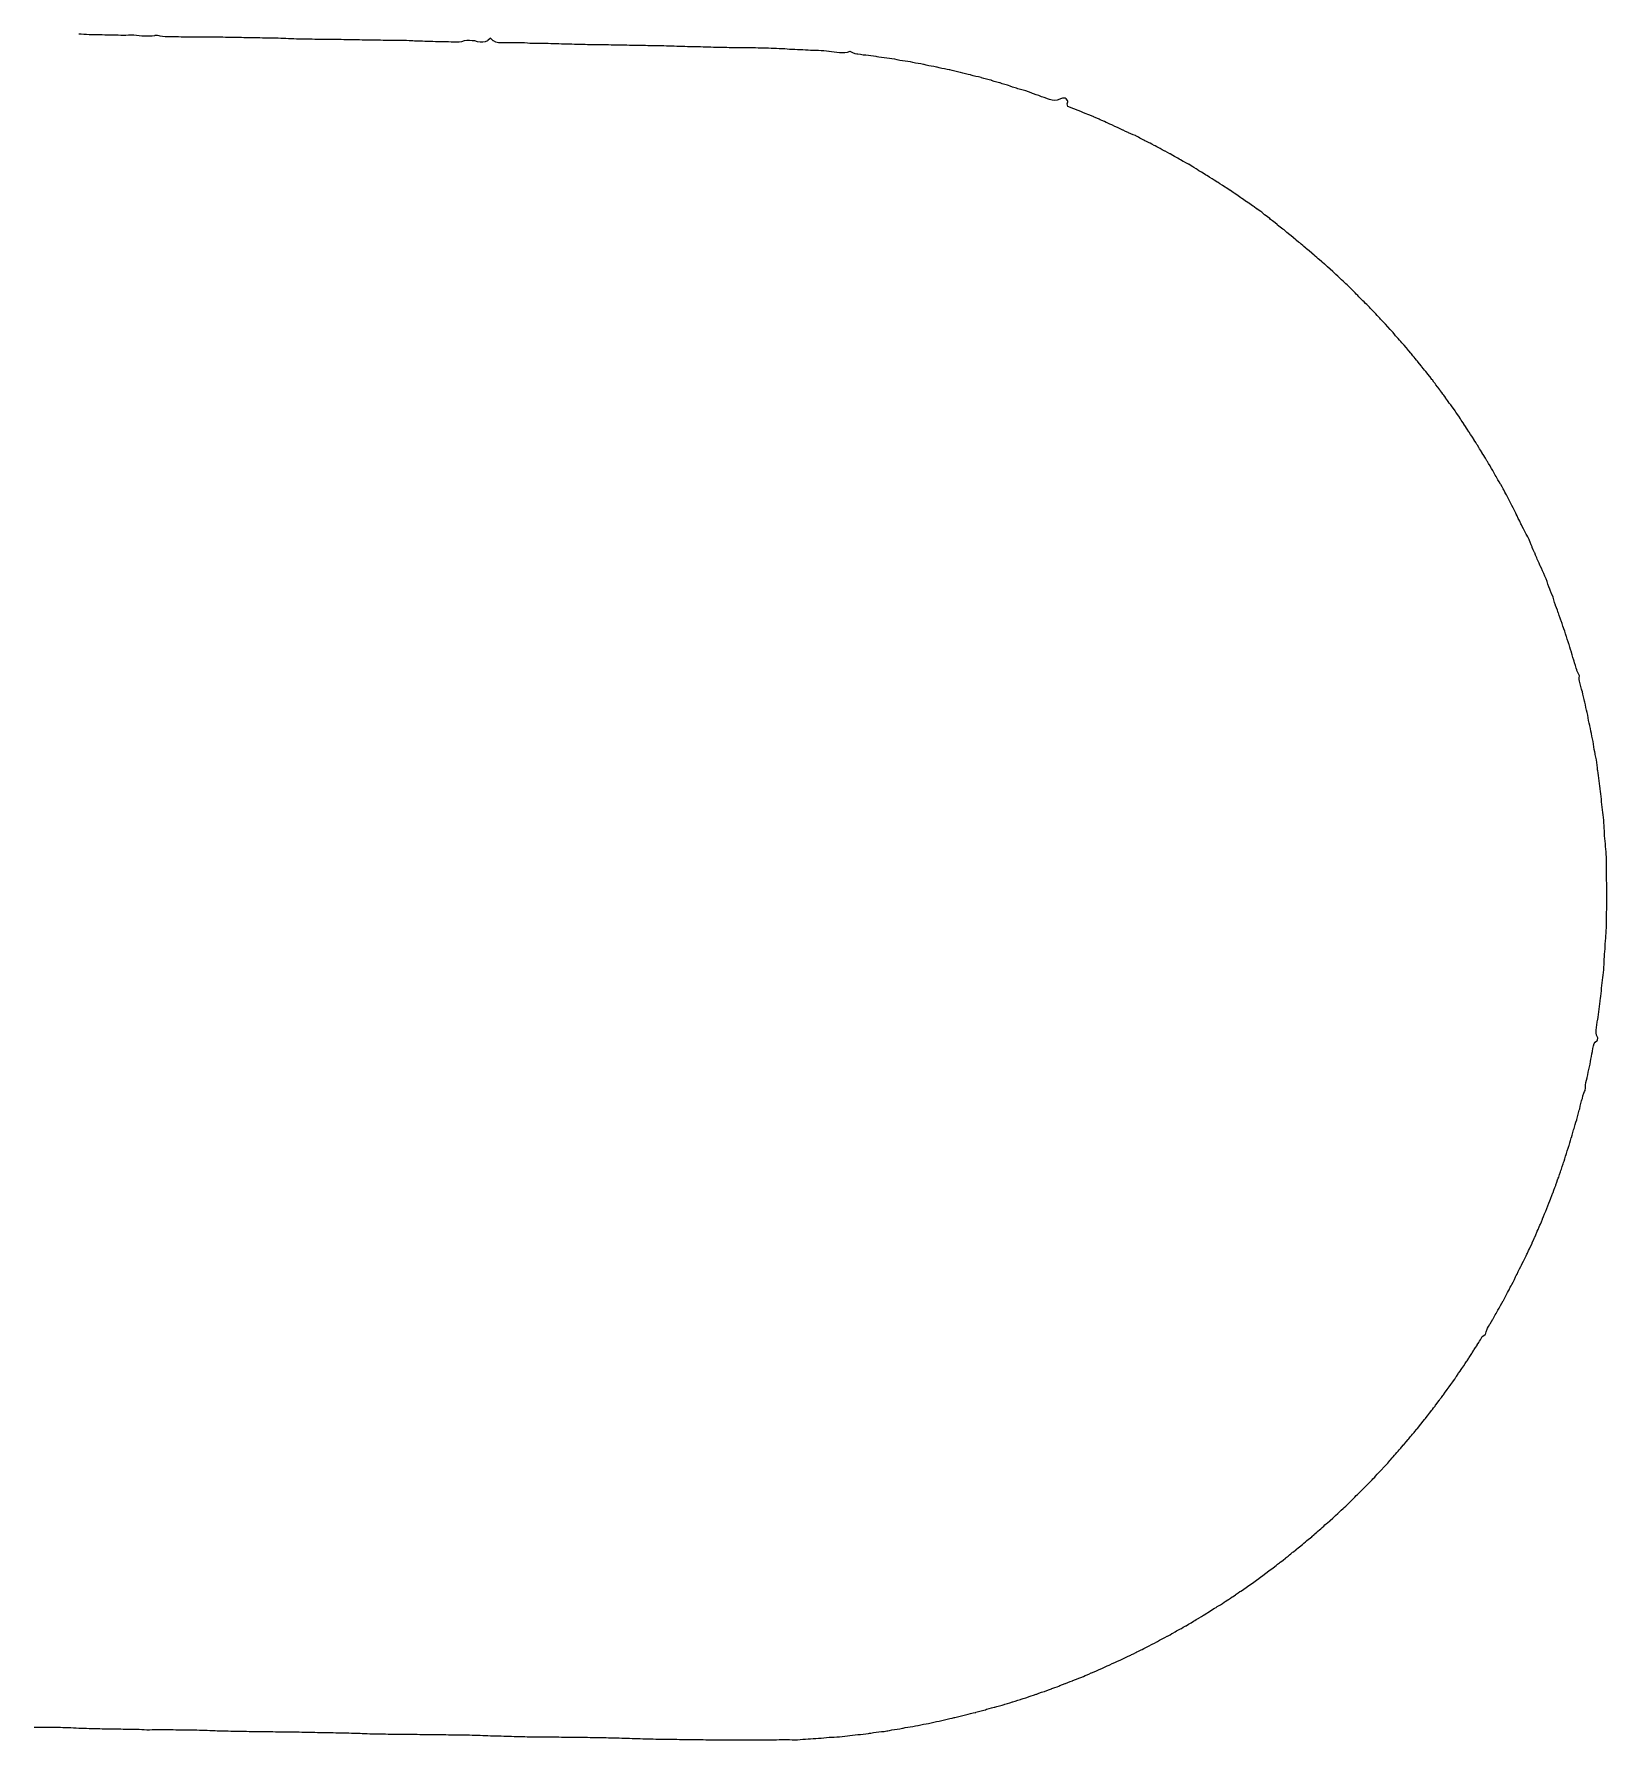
# Model space of a CAD drawing. Extents: x 647 to 1247, y 139 to 789.
import ezdxf

# ---------------------------------------------------------------- set-up
doc = ezdxf.new("R2010")
doc.units = 0
doc.layers.get('0').update_dxf_attribs({"linetype": 'CONTINUOUS'})

msp = doc.modelspace()

# ---------------------------------------------------------------- linework, layer by layer
msp.add_lwpolyline([(647, 143.4), (648, 143.39), (649, 143.38), (650, 143.38), (651, 143.38), (652, 143.37), (653, 143.37), (654, 143.35), (655, 143.32), (656, 143.3), (657, 143.29), (658, 143.27), (659, 143.25), (660, 143.22), (661, 143.18), (662, 143.12), (663, 143.06), (664, 143.02), (665, 142.99), (666, 142.95), (667, 142.91), (668, 142.88), (669, 142.85), (670, 142.83), (671, 142.8), (672, 142.78), (673, 142.76), (674, 142.74), (675, 142.73), (676, 142.71), (677, 142.7), (678, 142.69), (679, 142.68), (680, 142.67), (681, 142.65), (682, 142.63), (683, 142.62), (684, 142.6), (685, 142.57), (686, 142.54), (687, 142.54), (688, 142.52), (688.99, 142.44), (690.01, 142.36), (690.99, 142.37), (692.01, 142.45), (693, 142.51), (694, 142.49), (695, 142.48), (696, 142.46), (697, 142.45), (698, 142.43), (699, 142.42), (700, 142.4), (701, 142.39), (702, 142.38), (703, 142.37), (704, 142.36), (705, 142.34), (706, 142.33), (707, 142.32), (708, 142.3), (709, 142.28), (710, 142.24), (711, 142.2), (712, 142.17), (713, 142.16), (714, 142.12), (715, 142.08), (716, 142.04), (716.83, 142), (717, 141.99), (718, 141.96), (719, 141.93), (720, 141.91), (721, 141.89), (722, 141.87), (723, 141.85), (724, 141.83), (725, 141.81), (726, 141.79), (727, 141.77), (728, 141.77), (729, 141.75), (730, 141.73), (731, 141.72), (732, 141.71), (733, 141.7), (734, 141.68), (735, 141.67), (736, 141.66), (737, 141.65), (738, 141.65), (739, 141.63), (740, 141.61), (741, 141.6), (742, 141.59), (743, 141.57), (744, 141.56), (745, 141.55), (746, 141.53), (747, 141.52), (748, 141.51), (749, 141.49), (750, 141.47), (751, 141.45), (752, 141.43), (753, 141.41), (754, 141.39), (755, 141.37), (756, 141.36), (757, 141.33), (758, 141.31), (759, 141.3), (760, 141.29), (761, 141.26), (762, 141.24), (763, 141.22), (764, 141.2), (765, 141.18), (766, 141.15), (767, 141.14), (768, 141.12), (769, 141.09), (770, 141.05), (771, 141.01), (771.33, 141), (772, 140.97), (773, 140.94), (774, 140.9), (775, 140.87), (776, 140.85), (777, 140.83), (778, 140.81), (779, 140.78), (780, 140.76), (781, 140.75), (782, 140.74), (783, 140.73), (784, 140.72), (785, 140.71), (786, 140.7), (787, 140.69), (788, 140.67), (789, 140.66), (790, 140.65), (791, 140.64), (792, 140.63), (793, 140.62), (794, 140.61), (795, 140.6), (796, 140.58), (797, 140.58), (798, 140.57), (799, 140.57), (800, 140.56), (801, 140.55), (802, 140.53), (803, 140.51), (804, 140.5), (805, 140.49), (806, 140.48), (807, 140.46), (808, 140.45), (809, 140.43), (810, 140.42), (811, 140.4), (812, 140.38), (813, 140.37), (814, 140.34), (815, 140.32), (816, 140.28), (817, 140.25), (818, 140.22), (819, 140.19), (820, 140.16), (821, 140.11), (822, 140.07), (823, 140.04), (824, 140.02), (824.6, 140), (825, 139.99), (826, 139.96), (827, 139.93), (828, 139.9), (829, 139.87), (830, 139.85), (831, 139.83), (832, 139.8), (833, 139.77), (834, 139.75), (835, 139.72), (836, 139.7), (837, 139.69), (838, 139.69), (839, 139.68), (840, 139.68), (841, 139.67), (842, 139.66), (843, 139.65), (844, 139.64), (845, 139.63), (846, 139.63), (847, 139.61), (848, 139.59), (849, 139.57), (850, 139.56), (851, 139.54), (852, 139.53), (853, 139.53), (854, 139.52), (855, 139.51), (856, 139.5), (857, 139.49), (858, 139.48), (859, 139.46), (860, 139.45), (861, 139.43), (862, 139.41), (863, 139.39), (864, 139.38), (865, 139.36), (866, 139.34), (867, 139.32), (868, 139.31), (869, 139.29), (870, 139.25), (871, 139.21), (872, 139.18), (873, 139.17), (874, 139.14), (875, 139.09), (876, 139.05), (877, 139.02), (877.75, 139), (878, 138.99), (879, 138.96), (880, 138.93), (881, 138.9), (882, 138.88), (883, 138.85), (884, 138.83), (885, 138.81), (886, 138.79), (887, 138.77), (888, 138.75), (889, 138.74), (890, 138.73), (891, 138.72), (892, 138.72), (893, 138.71), (894, 138.7), (895, 138.69), (896, 138.69), (897, 138.67), (898, 138.65), (899, 138.63), (900, 138.61), (901, 138.6), (902, 138.59), (903, 138.58), (904, 138.58), (905, 138.58), (906, 138.57), (907, 138.57), (908, 138.56), (909, 138.55), (910, 138.54), (911, 138.53), (912, 138.52), (913, 138.51), (914, 138.51), (915, 138.5), (916, 138.5), (917, 138.51), (918, 138.51), (919, 138.51), (920, 138.51), (921, 138.51), (922, 138.52), (923, 138.52), (924, 138.52), (925, 138.52), (926, 138.54), (927, 138.55), (928, 138.56), (929, 138.57), (930, 138.58), (931, 138.59), (932, 138.59), (933, 138.59), (934, 138.6), (935, 138.61), (936, 138.55), (937, 138.54), (938, 138.58), (939, 138.68), (940, 138.74), (941, 138.78), (942, 138.85), (943, 138.93), (943.91, 139), (944, 139.01), (945, 139.09), (946, 139.13), (946.99, 139.2), (948.01, 139.3), (949, 139.42), (950, 139.49), (951, 139.54), (952, 139.59), (953, 139.64), (954, 139.71), (955, 139.78), (956, 139.88), (957, 140.02), (958, 140.17), (959, 140.32), (960, 140.42), (961, 140.52), (962, 140.6), (963, 140.68), (964, 140.78), (965, 140.92), (965.41, 141), (966, 141.12), (967, 141.29), (968, 141.43), (969, 141.54), (970, 141.64), (971, 141.75), (972, 141.91), (972.41, 142), (973, 142.14), (974, 142.34), (975, 142.49), (976, 142.61), (977, 142.74), (978, 142.92), (978.31, 143), (979.01, 143.18), (980, 143.38), (981, 143.53), (982, 143.66), (982.99, 143.81), (983.87, 144), (984, 144.04), (985.01, 144.27), (986, 144.47), (987, 144.62), (987.99, 144.79), (988.99, 145.02), (990.01, 145.27), (991, 145.48), (992, 145.65), (992.99, 145.85), (993.58, 146.01), (994, 146.13), (995.01, 146.39), (996, 146.59), (996.99, 146.8), (997.77, 147.01), (998, 147.08), (999.01, 147.34), (1000, 147.54), (1000.99, 147.75), (1002, 147.99), (1002.04, 148), (1003.01, 148.29), (1004, 148.53), (1004.99, 148.75), (1005.92, 149), (1006, 149.03), (1007.01, 149.32), (1008, 149.56), (1008.99, 149.81), (1009.61, 150.01), (1010.01, 150.15), (1011.01, 150.43), (1012, 150.67), (1012.99, 150.92), (1013.21, 150.99), (1014.01, 151.27), (1015, 151.54), (1015.99, 151.79), (1016.71, 152.01), (1017.01, 152.11), (1018.01, 152.42), (1018.99, 152.68), (1020, 152.95), (1020.12, 152.99), (1021.01, 153.31), (1022, 153.61), (1022.99, 153.89), (1023.28, 153.99), (1024.02, 154.28), (1025, 154.58), (1025.99, 154.87), (1026.31, 154.99), (1027.02, 155.28), (1028, 155.6), (1028.99, 155.9), (1029.24, 155.99), (1030.02, 156.3), (1031, 156.64), (1032, 156.96), (1032.09, 157), (1033.02, 157.35), (1033.99, 157.7), (1034.87, 158.01), (1035, 158.06), (1036.02, 158.43), (1036.99, 158.78), (1037.61, 159.01), (1038.01, 159.18), (1039.01, 159.57), (1039.99, 159.94), (1040.13, 159.99), (1041.02, 160.36), (1041.99, 160.71), (1042.83, 161.01), (1043, 161.08), (1044.01, 161.51), (1045, 161.9), (1045.23, 162), (1046.01, 162.31), (1046.98, 162.72), (1047.61, 163.01), (1048.02, 163.19), (1048.99, 163.61), (1049.97, 164), (1050, 164.01), (1051.02, 164.46), (1051.99, 164.87), (1052.27, 164.99), (1053.02, 165.35), (1053.98, 165.77), (1054.5, 166.01), (1055.02, 166.25), (1055.99, 166.67), (1056.79, 167.01), (1057.01, 167.11), (1058, 167.56), (1059, 167.99), (1059.01, 168), (1060.02, 168.46), (1060.99, 168.88), (1061.22, 168.99), (1062.02, 169.41), (1062.99, 169.87), (1063.24, 169.99), (1064.02, 170.39), (1064.99, 170.83), (1065.32, 171), (1066.02, 171.36), (1066.99, 171.82), (1067.35, 172), (1068.02, 172.35), (1068.99, 172.82), (1069.34, 173), (1070.02, 173.36), (1070.99, 173.84), (1071.28, 173.99), (1072.02, 174.39), (1072.99, 174.87), (1073.23, 174.99), (1074.02, 175.42), (1074.99, 175.9), (1075.17, 175.99), (1076.02, 176.47), (1077, 176.97), (1077.05, 177), (1078.01, 177.53), (1078.91, 178.01), (1079, 178.06), (1080, 178.6), (1080.72, 179.02), (1081.01, 179.17), (1081.99, 179.71), (1082.49, 180.01), (1083.02, 180.3), (1083.98, 180.81), (1084.33, 181), (1085.02, 181.4), (1085.99, 181.93), (1086.1, 181.99), (1087.01, 182.56), (1087.75, 183.01), (1088.01, 183.16), (1088.98, 183.72), (1089.44, 184), (1090.02, 184.36), (1090.99, 184.91), (1091.14, 184.99), (1092, 185.54), (1092.74, 186.01), (1093.01, 186.17), (1093.99, 186.75), (1094.38, 187), (1095.02, 187.42), (1095.99, 188.02), (1097, 188.65), (1097.55, 189.01), (1098.02, 189.29), (1098.99, 189.85), (1099.24, 190), (1100.01, 190.54), (1100.67, 191.01), (1101.01, 191.22), (1101.99, 191.83), (1102.24, 191.99), (1103.01, 192.53), (1103.72, 193.02), (1104.01, 193.2), (1104.99, 193.82), (1105.24, 193.99), (1106.01, 194.55), (1106.66, 195.01), (1107.02, 195.24), (1107.99, 195.86), (1108.19, 195.99), (1109, 196.59), (1109.57, 197.01), (1110.02, 197.32), (1111, 197.97), (1111.03, 198), (1112, 198.67), (1112.46, 199.01), (1113.01, 199.41), (1113.82, 200.01), (1114.01, 200.14), (1114.99, 200.84), (1115.2, 200.99), (1116, 201.63), (1116.46, 202), (1117.01, 202.44), (1117.75, 203.01), (1118.01, 203.2), (1118.99, 203.87), (1119.17, 203.99), (1120, 204.64), (1120.45, 205), (1121.01, 205.45), (1121.72, 206.01), (1122.01, 206.22), (1122.99, 206.93), (1123.09, 207), (1123.99, 207.74), (1124.31, 208), (1125.01, 208.57), (1125.53, 209.01), (1126.01, 209.4), (1126.73, 210.01), (1127.01, 210.22), (1128, 210.96), (1128.05, 211), (1129, 211.77), (1129.27, 212), (1130, 212.62), (1130.43, 213), (1131, 213.5), (1131.58, 214), (1132.01, 214.36), (1132.79, 215.01), (1133.01, 215.17), (1134, 215.95), (1134.06, 216), (1135, 216.8), (1135.23, 217), (1136, 217.68), (1136.35, 218), (1137, 218.58), (1137.47, 219), (1138, 219.48), (1138.57, 220), (1139.01, 220.4), (1139.68, 221.01), (1140.01, 221.28), (1140.87, 222.01), (1141, 222.12), (1142, 222.99), (1142.02, 223), (1143, 223.91), (1143.09, 224), (1144, 224.83), (1144.19, 225), (1145, 225.75), (1145.26, 226), (1146, 226.67), (1146.37, 227.01), (1146.99, 227.61), (1147.38, 227.99), (1148, 228.61), (1148.4, 229), (1148.99, 229.58), (1149.41, 230), (1150, 230.59), (1150.4, 231), (1151.01, 231.6), (1151.41, 232), (1152, 232.57), (1152.44, 233), (1153, 233.56), (1153.43, 234), (1154, 234.58), (1154.42, 235), (1155, 235.59), (1155.4, 236), (1156, 236.61), (1156.38, 237), (1157, 237.64), (1157.34, 238), (1158, 238.68), (1158.31, 239), (1159, 239.73), (1159.26, 240), (1160, 240.77), (1160.22, 241.01), (1161, 241.86), (1161.13, 242), (1162, 242.98), (1162.02, 243), (1163, 243.91), (1163.08, 244), (1163.81, 244.99), (1164, 245.22), (1164.69, 246), (1165, 246.34), (1165.59, 247), (1165.99, 247.45), (1166.48, 248), (1167, 248.59), (1167.36, 249), (1168, 249.74), (1168.23, 250), (1169, 250.89), (1169.09, 251), (1169.91, 252), (1170, 252.11), (1170.76, 253), (1170.99, 253.28), (1171.59, 253.99), (1171.99, 254.48), (1172.44, 255), (1173, 255.66), (1173.3, 256), (1174, 256.81), (1174.16, 257.01), (1174.9, 257.99), (1174.99, 258.12), (1175.67, 258.99), (1175.99, 259.4), (1176.49, 259.99), (1177, 260.6), (1177.34, 261.01), (1178.01, 261.82), (1178.14, 262.01), (1178.89, 262.99), (1178.99, 263.13), (1179.64, 263.99), (1179.99, 264.45), (1180.44, 265), (1181.01, 265.71), (1181.23, 266.01), (1181.97, 267), (1182, 267.04), (1182.67, 267.99), (1182.99, 268.43), (1183.44, 269), (1184.01, 269.73), (1184.21, 270.01), (1184.91, 271), (1184.99, 271.12), (1185.59, 271.98), (1186, 272.55), (1186.34, 273), (1187, 273.91), (1187.07, 274), (1187.75, 274.99), (1187.99, 275.33), (1188.5, 276), (1189, 276.68), (1189.21, 277.01), (1189.82, 277.99), (1189.99, 278.25), (1190.54, 278.99), (1191, 279.61), (1191.28, 280.01), (1191.93, 281), (1191.99, 281.1), (1192.54, 281.98), (1193, 282.66), (1193.24, 283.01), (1193.84, 283.99), (1193.99, 284.24), (1194.49, 284.99), (1195.01, 285.74), (1195.18, 286.01), (1195.77, 286.98), (1195.99, 287.34), (1196.43, 288), (1197.01, 288.85), (1197.1, 289.01), (1197.67, 289.98), (1197.99, 290.51), (1198.3, 291.01), (1198.85, 291.99), (1199.02, 292.18), (1200.03, 292.85), (1200.2, 293.06), (1200.55, 294), (1200.82, 294.98), (1200.99, 295.4), (1201.35, 296.01), (1201.91, 296.99), (1201.99, 297.13), (1202.49, 297.99), (1203.01, 298.82), (1203.12, 299.01), (1203.67, 299.98), (1203.99, 300.54), (1204.28, 301.01), (1204.82, 301.99), (1204.98, 302.29), (1205.4, 303), (1205.98, 304), (1206, 304.04), (1206.52, 304.99), (1207.01, 305.82), (1207.11, 306.01), (1207.61, 306.98), (1208, 307.69), (1208.17, 308.01), (1208.64, 308.98), (1209, 309.63), (1209.21, 310.02), (1209.7, 310.98), (1209.99, 311.53), (1210.25, 312.01), (1210.73, 312.98), (1210.99, 313.48), (1211.27, 314.01), (1211.73, 314.98), (1211.99, 315.5), (1212.26, 316.01), (1212.74, 316.98), (1212.99, 317.47), (1213.27, 318.02), (1213.73, 318.98), (1213.99, 319.49), (1214.27, 320.01), (1214.74, 320.98), (1214.99, 321.47), (1215.25, 322.01), (1215.7, 322.98), (1216, 323.59), (1216.2, 324.01), (1216.66, 324.98), (1217, 325.67), (1217.17, 326.01), (1217.6, 326.98), (1218.01, 327.83), (1218.09, 328.01), (1218.5, 328.99), (1218.92, 329.99), (1218.99, 330.14), (1219.37, 331.01), (1219.8, 331.99), (1219.99, 332.4), (1220.27, 333.01), (1220.7, 333.99), (1221, 334.66), (1221.15, 335.01), (1221.55, 335.99), (1221.97, 337), (1222, 337.06), (1222.38, 338.01), (1222.78, 338.99), (1222.99, 339.48), (1223.22, 340.01), (1223.6, 340.99), (1223.99, 342), (1224.39, 343.01), (1224.78, 343.99), (1225, 344.52), (1225.19, 345.01), (1225.55, 345.99), (1225.93, 347), (1225.99, 347.14), (1226.31, 348.01), (1226.67, 348.98), (1227, 349.81), (1227.08, 350.01), (1227.41, 351), (1227.75, 351.99), (1228, 352.64), (1228.14, 353.01), (1228.46, 354), (1228.79, 354.99), (1228.99, 355.54), (1229.16, 356.01), (1229.47, 357), (1229.8, 357.99), (1229.99, 358.5), (1230.18, 359.01), (1230.47, 360), (1230.78, 360.99), (1231, 361.57), (1231.15, 362.01), (1231.42, 363), (1231.72, 363.98), (1232, 364.77), (1232.09, 365.01), (1232.36, 366), (1232.64, 366.99), (1232.94, 368), (1232.99, 368.14), (1233.26, 369.01), (1233.53, 370), (1233.81, 370.99), (1233.99, 371.5), (1234.17, 372.01), (1234.44, 373), (1234.72, 373.99), (1235, 374.83), (1235.06, 375), (1235.35, 376), (1235.61, 377.01), (1235.86, 377.99), (1235.99, 378.46), (1236.15, 379.01), (1236.39, 380), (1236.62, 381), (1236.88, 382), (1236.99, 382.38), (1237.18, 383.01), (1237.4, 384), (1237.69, 384.96), (1238.04, 385.61), (1238.21, 386.04), (1238.37, 387), (1238.41, 388), (1238.54, 389), (1238.76, 389.99), (1239, 390.87), (1239.04, 391), (1239.26, 392.01), (1239.44, 393), (1239.63, 394), (1239.86, 395), (1240, 395.49), (1240.12, 396), (1240.31, 397), (1240.45, 398), (1240.6, 399), (1240.78, 399.99), (1241, 400.92), (1241.02, 401), (1241.21, 402.01), (1241.41, 402.99), (1241.7, 403.97), (1242.08, 404.47), (1242.83, 405.03), (1242.95, 405.18), (1243.09, 406.01), (1242.98, 406.35), (1242.6, 407.06), (1242.37, 408), (1242.39, 409), (1242.5, 410), (1242.63, 411), (1242.81, 411.99), (1243, 412.86), (1243.03, 413), (1243.19, 414), (1243.31, 415), (1243.41, 416), (1243.55, 416.99), (1243.69, 418.01), (1243.83, 419), (1243.95, 420), (1244, 420.27), (1244.14, 421.01), (1244.27, 422), (1244.35, 423), (1244.43, 424), (1244.52, 425), (1244.62, 426), (1244.72, 427), (1244.85, 428), (1244.99, 429), (1245.13, 430), (1245.23, 431), (1245.31, 432), (1245.36, 433), (1245.42, 434), (1245.48, 435), (1245.53, 436), (1245.57, 437), (1245.64, 437.99), (1245.74, 439.01), (1245.81, 440), (1245.84, 441), (1245.9, 442), (1246, 442.78), (1246.03, 443), (1246.12, 444), (1246.17, 445), (1246.24, 446), (1246.29, 447), (1246.34, 448), (1246.34, 449), (1246.37, 450), (1246.4, 451), (1246.41, 452), (1246.4, 453), (1246.41, 454), (1246.44, 455), (1246.46, 456), (1246.47, 457), (1246.47, 458), (1246.48, 459), (1246.49, 460), (1246.51, 461), (1246.52, 462), (1246.51, 463), (1246.49, 464), (1246.45, 465), (1246.43, 466), (1246.42, 467), (1246.41, 468), (1246.4, 469), (1246.39, 470), (1246.39, 471), (1246.37, 472), (1246.37, 473), (1246.35, 474), (1246.33, 475), (1246.28, 476), (1246.18, 477), (1246.08, 478), (1245.98, 479), (1245.93, 480), (1245.83, 480.99), (1245.75, 482), (1245.66, 483), (1245.6, 484), (1245.55, 485), (1245.49, 486), (1245.43, 487), (1245.36, 488), (1245.3, 489), (1245.22, 490), (1245.11, 491), (1245, 491.94), (1244.99, 492), (1244.84, 493), (1244.71, 494), (1244.6, 495), (1244.52, 496), (1244.44, 497), (1244.36, 498), (1244.26, 499), (1244.14, 500), (1244.01, 501), (1244, 501.04), (1243.83, 502), (1243.67, 503), (1243.54, 504), (1243.42, 505), (1243.32, 506), (1243.18, 507), (1243.02, 508), (1243, 508.09), (1242.9, 509), (1242.84, 510), (1242.7, 510.97), (1242.5, 512.03), (1242.27, 513), (1242.1, 514), (1242, 514.44), (1241.87, 515.01), (1241.69, 516), (1241.58, 517), (1241.45, 517.99), (1241.27, 519), (1241.01, 520), (1241, 520.04), (1240.79, 521), (1240.6, 522), (1240.42, 523), (1240.24, 524), (1240.03, 525), (1240, 525.1), (1239.77, 526.01), (1239.57, 527), (1239.41, 528), (1239.23, 528.99), (1238.99, 530), (1238.73, 531.01), (1238.52, 532), (1238.34, 532.99), (1238.12, 534), (1238, 534.38), (1237.82, 535.01), (1237.59, 536), (1237.4, 537), (1237.18, 537.99), (1236.99, 538.6), (1236.86, 539.01), (1236.6, 540), (1236.36, 540.99), (1236.14, 542.01), (1236, 542.68), (1235.98, 543), (1236.01, 543.32), (1236.06, 544), (1236.01, 544.25), (1235.59, 545.01), (1235.11, 546.01), (1235, 546.29), (1234.79, 547), (1234.5, 548), (1234.21, 548.99), (1233.99, 549.61), (1233.86, 550.01), (1233.56, 551), (1233.28, 552), (1233, 552.98), (1232.99, 553), (1232.67, 554.01), (1232.38, 555), (1232.08, 556), (1232, 556.22), (1231.71, 557.01), (1231.4, 558), (1231.12, 558.99), (1231, 559.32), (1230.74, 560.01), (1230.43, 561), (1230.12, 561.99), (1230, 562.33), (1229.74, 563.01), (1229.41, 564), (1229.11, 564.99), (1229, 565.28), (1228.72, 566.01), (1228.37, 567), (1228.02, 568), (1228, 568.05), (1227.64, 569.01), (1227.28, 569.99), (1226.99, 570.79), (1226.9, 571), (1226.56, 572.02), (1226.29, 573), (1226.04, 573.99), (1226.01, 574.09), (1225.55, 575.04), (1225.15, 575.99), (1225, 576.36), (1224.71, 577.02), (1224.33, 578), (1224, 578.94), (1223.98, 579), (1223.78, 579.96), (1223.4, 580.99), (1223, 581.75), (1222.88, 582.01), (1222.45, 582.99), (1222.02, 584), (1222, 584.04), (1221.53, 585.03), (1221.11, 585.99), (1221, 586.24), (1220.65, 587.02), (1220.24, 587.99), (1219.99, 588.55), (1219.78, 589.01), (1219.36, 589.99), (1218.99, 590.85), (1218.92, 591), (1218.47, 592.01), (1218.07, 593), (1218, 593.15), (1217.64, 594.02), (1217.26, 594.98), (1216.99, 595.63), (1216.83, 596.01), (1216.38, 596.96), (1216, 597.64), (1215.78, 598.02), (1215.29, 598.99), (1214.99, 599.55), (1214.75, 600.02), (1214.27, 600.99), (1213.99, 601.54), (1213.75, 602.02), (1213.28, 602.99), (1212.99, 603.57), (1212.76, 604.02), (1212.29, 604.99), (1211.99, 605.59), (1211.78, 606.01), (1211.29, 606.99), (1210.99, 607.58), (1210.76, 608.01), (1210.26, 608.99), (1209.99, 609.51), (1209.73, 610.02), (1209.26, 610.99), (1208.99, 611.51), (1208.73, 612.02), (1208.23, 612.99), (1207.99, 613.43), (1207.67, 614.02), (1207.18, 614.98), (1207, 615.31), (1206.58, 616.02), (1206.07, 616.99), (1206.01, 617.1), (1205.45, 618.01), (1204.99, 618.77), (1204.85, 619.01), (1204.29, 619.99), (1203.99, 620.49), (1203.69, 621.02), (1203.14, 621.99), (1203, 622.23), (1202.55, 623.03), (1202.07, 623.99), (1202, 624.13), (1201.44, 625), (1200.99, 625.68), (1200.79, 626.01), (1200.2, 626.99), (1200, 627.31), (1199.56, 628.01), (1199, 628.96), (1198.97, 629), (1198.35, 630), (1197.99, 630.57), (1197.73, 631.01), (1197.16, 631.99), (1197, 632.25), (1196.5, 633.01), (1195.99, 633.82), (1195.88, 634.01), (1195.25, 634.99), (1195, 635.38), (1194.58, 636.01), (1193.99, 636.91), (1193.94, 637), (1193.32, 637.99), (1192.99, 638.48), (1192.64, 639.02), (1192.04, 640), (1192, 640.05), (1191.35, 641), (1190.99, 641.52), (1190.66, 642.02), (1190.05, 643), (1190, 643.07), (1189.34, 644), (1189, 644.48), (1188.64, 645.01), (1188, 645.97), (1187.98, 646), (1187.23, 646.99), (1187.01, 647.28), (1186.46, 648.01), (1185.99, 648.64), (1185.73, 649.01), (1185.06, 650), (1185, 650.09), (1184.31, 651), (1184, 651.4), (1183.54, 652.01), (1182.99, 652.75), (1182.82, 653.01), (1182.12, 653.99), (1182, 654.16), (1181.32, 655), (1181, 655.41), (1180.55, 656.01), (1179.99, 656.79), (1179.83, 657.01), (1179.1, 658), (1179, 658.13), (1178.28, 659), (1178, 659.33), (1177.45, 660.01), (1176.99, 660.56), (1176.63, 661), (1176, 661.76), (1175.8, 662.01), (1175.06, 663), (1175, 663.07), (1174.27, 664), (1174, 664.34), (1173.45, 665), (1173, 665.54), (1172.61, 666.01), (1171.99, 666.77), (1171.8, 667), (1171, 667.9), (1170.91, 668), (1170.09, 669), (1170, 669.11), (1169.24, 670), (1169, 670.29), (1168.38, 671), (1168, 671.44), (1167.51, 672), (1167, 672.56), (1166.6, 673), (1166, 673.66), (1165.71, 674.01), (1164.99, 674.87), (1164.88, 675), (1164, 675.9), (1163.91, 676), (1163.02, 677), (1163, 677.02), (1162.12, 678), (1162, 678.13), (1161.21, 679), (1161, 679.22), (1160.27, 680), (1160, 680.29), (1159.35, 681), (1159, 681.39), (1158.42, 682), (1158, 682.43), (1157.44, 683), (1157, 683.45), (1156.47, 684), (1156, 684.48), (1155.5, 685), (1155, 685.52), (1154.52, 686), (1154, 686.51), (1153.51, 687), (1153.01, 687.49), (1152.5, 688), (1151.99, 688.53), (1151.54, 689), (1151, 689.55), (1150.56, 690), (1150, 690.55), (1149.54, 691), (1149, 691.55), (1148.54, 692), (1148, 692.54), (1147.52, 692.99), (1147, 693.49), (1146.46, 694), (1146, 694.43), (1145.39, 695), (1145, 695.36), (1144.32, 696), (1144, 696.3), (1143.25, 697), (1143, 697.24), (1142.19, 698), (1142, 698.17), (1141.08, 699), (1141, 699.08), (1140, 699.95), (1139.95, 700), (1139, 700.87), (1138.86, 700.99), (1138, 701.73), (1137.68, 701.99), (1137.01, 702.55), (1136.48, 703), (1136, 703.42), (1135.34, 704), (1135, 704.31), (1134.2, 705), (1134, 705.18), (1133.04, 706), (1133, 706.04), (1132.01, 706.82), (1131.79, 706.99), (1131.01, 707.65), (1130.59, 707.99), (1130.01, 708.49), (1129.42, 709), (1129, 709.36), (1128.24, 710), (1128, 710.2), (1127.03, 711), (1127, 711.02), (1126.01, 711.82), (1125.79, 711.99), (1125.01, 712.61), (1124.54, 713.02), (1123.97, 713.55), (1123.44, 713.97), (1123.02, 714.28), (1122.03, 715), (1122, 715.02), (1121.01, 715.81), (1120.77, 715.99), (1120.01, 716.62), (1119.54, 717), (1119, 717.45), (1118.34, 718), (1118, 718.28), (1117.09, 719), (1117, 719.07), (1116.01, 719.76), (1115.71, 720.01), (1114.99, 720.69), (1114.63, 720.98), (1114, 721.4), (1113.04, 722), (1113, 722.02), (1112.01, 722.72), (1111.63, 722.99), (1111.01, 723.45), (1110.27, 724), (1109.99, 724.2), (1109.01, 724.84), (1108.77, 724.99), (1108.01, 725.53), (1107.36, 726), (1107, 726.26), (1106, 726.95), (1105.93, 727), (1105.02, 727.6), (1104.44, 727.99), (1104, 728.3), (1103, 728.95), (1102.93, 729), (1102.01, 729.61), (1101.45, 729.99), (1101, 730.3), (1100, 730.94), (1099.92, 730.99), (1099.02, 731.57), (1098.37, 732), (1097.99, 732.24), (1097.01, 732.85), (1096.77, 732.99), (1096.01, 733.47), (1095.2, 734), (1094.99, 734.12), (1094.02, 734.7), (1093.54, 734.99), (1093, 735.35), (1092, 735.97), (1091.96, 736), (1091.02, 736.56), (1090.33, 737), (1089.99, 737.2), (1089.02, 737.76), (1088.63, 737.99), (1088.01, 738.4), (1087.12, 739), (1086.99, 739.07), (1086.02, 739.55), (1085.19, 740), (1085, 740.11), (1084.02, 740.66), (1083.46, 740.99), (1082.99, 741.27), (1082.01, 741.82), (1081.72, 741.99), (1081, 742.4), (1080, 742.96), (1079.94, 742.99), (1079.01, 743.48), (1078.08, 744), (1078, 744.05), (1077.02, 744.56), (1076.23, 745), (1075.99, 745.13), (1075.02, 745.63), (1074.34, 746), (1073.99, 746.17), (1073.02, 746.65), (1072.37, 746.99), (1071.99, 747.2), (1071.02, 747.67), (1070.4, 747.99), (1070, 748.21), (1069.01, 748.72), (1068.5, 748.98), (1068.02, 749.27), (1066.99, 749.9), (1066.81, 749.99), (1066, 750.23), (1065.03, 750.58), (1064.13, 751), (1063.99, 751.07), (1063.02, 751.53), (1062.1, 752), (1062, 752.06), (1061.02, 752.51), (1060.02, 753), (1060, 753.01), (1059.01, 753.42), (1058.01, 753.87), (1057.76, 753.98), (1057, 754.34), (1056.01, 754.79), (1055.59, 754.98), (1054.99, 755.25), (1054.02, 755.67), (1053.33, 755.99), (1052.99, 756.15), (1052.03, 756.55), (1051.04, 757), (1051, 757.02), (1050, 757.4), (1049.01, 757.8), (1048.61, 757.98), (1047.99, 758.24), (1047.02, 758.64), (1046.2, 759), (1045.99, 759.09), (1045.01, 759.46), (1044, 759.86), (1043.7, 759.98), (1043, 760.24), (1042.02, 760.61), (1041.08, 761.02), (1041.01, 761.08), (1040.84, 762), (1041, 762.81), (1041.04, 763), (1040.97, 763.26), (1040.41, 763.94), (1039.98, 764.18), (1039.02, 764.2), (1038.23, 763.98), (1038, 763.86), (1036.94, 763.39), (1036.01, 763.25), (1035.01, 763.39), (1034.02, 763.7), (1033.3, 764), (1032.99, 764.11), (1032, 764.42), (1031.02, 764.76), (1030.46, 764.99), (1029.99, 765.17), (1029.01, 765.48), (1028.01, 765.81), (1027.57, 765.98), (1027, 766.22), (1026, 766.62), (1025.05, 767), (1025, 767.02), (1024, 767.25), (1023.01, 767.5), (1022.01, 767.8), (1021.51, 767.98), (1020.99, 768.16), (1020.01, 768.45), (1019.01, 768.76), (1018.4, 768.99), (1017.99, 769.14), (1017, 769.42), (1016.01, 769.72), (1015.2, 770), (1015, 770.07), (1014, 770.32), (1013.02, 770.61), (1012, 770.97), (1011.94, 771), (1010.99, 771.24), (1010.01, 771.46), (1009.01, 771.71), (1008.13, 772), (1008, 772.04), (1007, 772.27), (1006, 772.49), (1005.01, 772.74), (1004.18, 773), (1004, 773.05), (1003, 773.27), (1002, 773.48), (1001.01, 773.73), (1000.14, 774), (1000, 774.04), (999, 774.24), (998, 774.45), (997.01, 774.68), (996, 774.96), (995.86, 774.99), (995, 775.18), (994, 775.36), (993, 775.54), (992.01, 775.78), (991.21, 776), (991, 776.05), (990, 776.24), (989, 776.41), (988, 776.58), (987.01, 776.8), (986.29, 776.99), (986, 777.07), (985, 777.23), (984, 777.39), (983, 777.55), (982.01, 777.76), (981.03, 778), (981, 778.01), (980, 778.17), (979, 778.32), (978, 778.44), (977, 778.59), (976, 778.79), (975.07, 779), (975, 779.01), (974, 779.17), (973, 779.3), (972, 779.42), (971, 779.54), (970, 779.68), (969, 779.87), (968.41, 779.99), (968, 780.07), (967, 780.21), (966, 780.32), (965, 780.42), (964, 780.53), (963, 780.64), (962, 780.78), (961, 780.93), (960.55, 780.99), (960.01, 781.11), (959.04, 781.47), (958.03, 782), (958, 782.01), (957.96, 782), (956.96, 781.62), (956, 781.43), (955, 781.42), (954, 781.5), (953, 781.6), (952, 781.72), (951, 781.84), (950, 781.98), (949.89, 782), (949, 782.1), (948, 782.2), (947, 782.27), (946, 782.32), (945, 782.35), (944, 782.38), (943, 782.42), (942, 782.47), (941, 782.52), (940, 782.57), (939, 782.62), (938, 782.66), (937, 782.7), (936, 782.73), (935, 782.79), (934, 782.89), (933.17, 783), (933, 783.01), (932, 783.03), (931, 783.05), (930, 783.08), (929, 783.14), (928, 783.17), (927, 783.2), (926, 783.22), (925, 783.24), (924, 783.27), (923, 783.3), (922, 783.32), (921, 783.33), (920, 783.34), (919, 783.36), (918, 783.37), (917, 783.38), (916, 783.39), (915, 783.39), (914, 783.4), (913, 783.4), (912, 783.42), (911, 783.45), (910, 783.47), (909, 783.49), (908, 783.51), (907, 783.54), (906, 783.56), (905, 783.58), (904, 783.59), (903, 783.62), (902, 783.67), (901, 783.7), (900, 783.71), (899, 783.7), (898, 783.72), (897, 783.77), (896, 783.82), (895, 783.86), (894, 783.88), (893, 783.9), (892, 783.94), (891, 783.96), (890, 783.99), (889.67, 784), (889, 784.02), (888, 784.05), (887, 784.08), (886, 784.1), (885, 784.11), (884, 784.14), (883, 784.15), (882, 784.17), (881, 784.19), (880, 784.21), (879, 784.23), (878, 784.25), (877, 784.28), (876, 784.29), (875, 784.29), (874, 784.31), (873, 784.34), (872, 784.41), (871, 784.44), (870, 784.45), (869, 784.41), (868, 784.41), (867, 784.43), (866, 784.46), (865, 784.48), (864, 784.5), (863, 784.5), (862, 784.52), (861, 784.53), (860, 784.55), (859, 784.56), (858, 784.58), (857, 784.6), (856, 784.61), (855, 784.62), (854, 784.65), (853, 784.68), (852, 784.72), (851, 784.75), (850, 784.77), (849, 784.79), (848, 784.81), (847, 784.84), (846, 784.87), (845, 784.91), (844, 784.95), (843, 784.99), (842.5, 785), (842, 785.01), (841, 785.04), (840, 785.05), (839, 785.06), (838, 785.08), (837, 785.09), (836, 785.09), (835.01, 785.17), (833.99, 785.22), (833, 785.27), (832, 785.23), (831, 785.22), (830, 785.24), (829, 785.3), (828, 785.33), (827, 785.32), (826, 785.29), (825, 785.31), (824, 785.33), (823.06, 785.55), (822.05, 786.02), (821.99, 786.07), (821.05, 786.99), (821, 787.01), (820.97, 787), (819.99, 786.12), (819.84, 786.02), (818.98, 785.7), (817.99, 785.5), (817, 785.49), (816.02, 785.67), (815.02, 786), (815, 786), (814.01, 786.1), (812.99, 786.19), (812.01, 786.19), (811, 786.04), (810.88, 786), (809.97, 785.7), (809, 785.55), (808, 785.55), (807, 785.57), (806, 785.59), (805, 785.61), (804, 785.64), (803, 785.66), (802, 785.68), (801, 785.7), (800, 785.72), (799, 785.74), (798, 785.77), (797, 785.81), (796, 785.85), (795, 785.88), (794, 785.91), (793, 785.92), (792, 785.96), (791.3, 786), (791, 786.02), (790, 786.07), (789, 786.14), (788, 786.17), (787, 786.18), (786, 786.15), (785, 786.16), (784, 786.19), (783, 786.2), (782, 786.21), (781, 786.22), (780, 786.23), (779, 786.25), (778, 786.27), (777, 786.28), (776, 786.29), (775, 786.31), (774, 786.33), (773, 786.34), (772, 786.36), (771, 786.37), (770, 786.39), (769, 786.41), (768, 786.43), (767, 786.45), (766, 786.47), (765, 786.49), (764, 786.5), (763, 786.52), (762, 786.54), (761, 786.56), (760, 786.57), (759, 786.58), (758, 786.59), (757, 786.6), (756, 786.61), (755, 786.61), (754, 786.61), (753, 786.62), (752, 786.62), (751, 786.63), (750, 786.64), (749, 786.66), (748, 786.69), (747, 786.72), (746, 786.76), (745, 786.81), (744, 786.85), (743, 786.89), (742, 786.93), (741, 786.96), (740, 787.01), (739, 787.06), (738, 787.06), (737, 787.05), (736, 787.04), (735, 787.07), (734, 787.11), (733, 787.16), (732, 787.19), (731, 787.2), (730, 787.21), (729, 787.22), (728, 787.23), (727, 787.25), (726, 787.26), (725, 787.28), (724, 787.29), (723, 787.3), (722, 787.31), (721, 787.32), (720, 787.36), (719, 787.43), (718, 787.45), (717, 787.44), (716, 787.41), (715, 787.41), (714, 787.42), (713, 787.42), (712, 787.43), (711, 787.44), (710, 787.45), (709, 787.48), (708, 787.49), (707, 787.5), (706, 787.5), (705, 787.49), (704, 787.49), (703, 787.5), (702, 787.52), (701, 787.55), (700, 787.57), (699, 787.6), (698, 787.61), (697, 787.63), (696, 787.68), (695.02, 787.85), (694.61, 787.99), (694, 788.12), (693, 788.04), (692.86, 788), (691.99, 787.84), (691, 787.77), (690, 787.79), (689, 787.83), (688, 787.87), (687, 787.94), (686, 788.03), (685.01, 788.2), (684, 788.25), (682.99, 788.24), (682, 788.14), (681, 788.14), (680, 788.14), (679, 788.16), (678, 788.19), (677, 788.21), (676, 788.22), (675, 788.24), (674, 788.25), (673, 788.28), (672, 788.29), (671, 788.31), (670, 788.32), (669, 788.34), (668, 788.37), (667, 788.41), (666, 788.5), (665, 788.57), (664, 788.61)])

doc.saveas('drawing.dxf')
